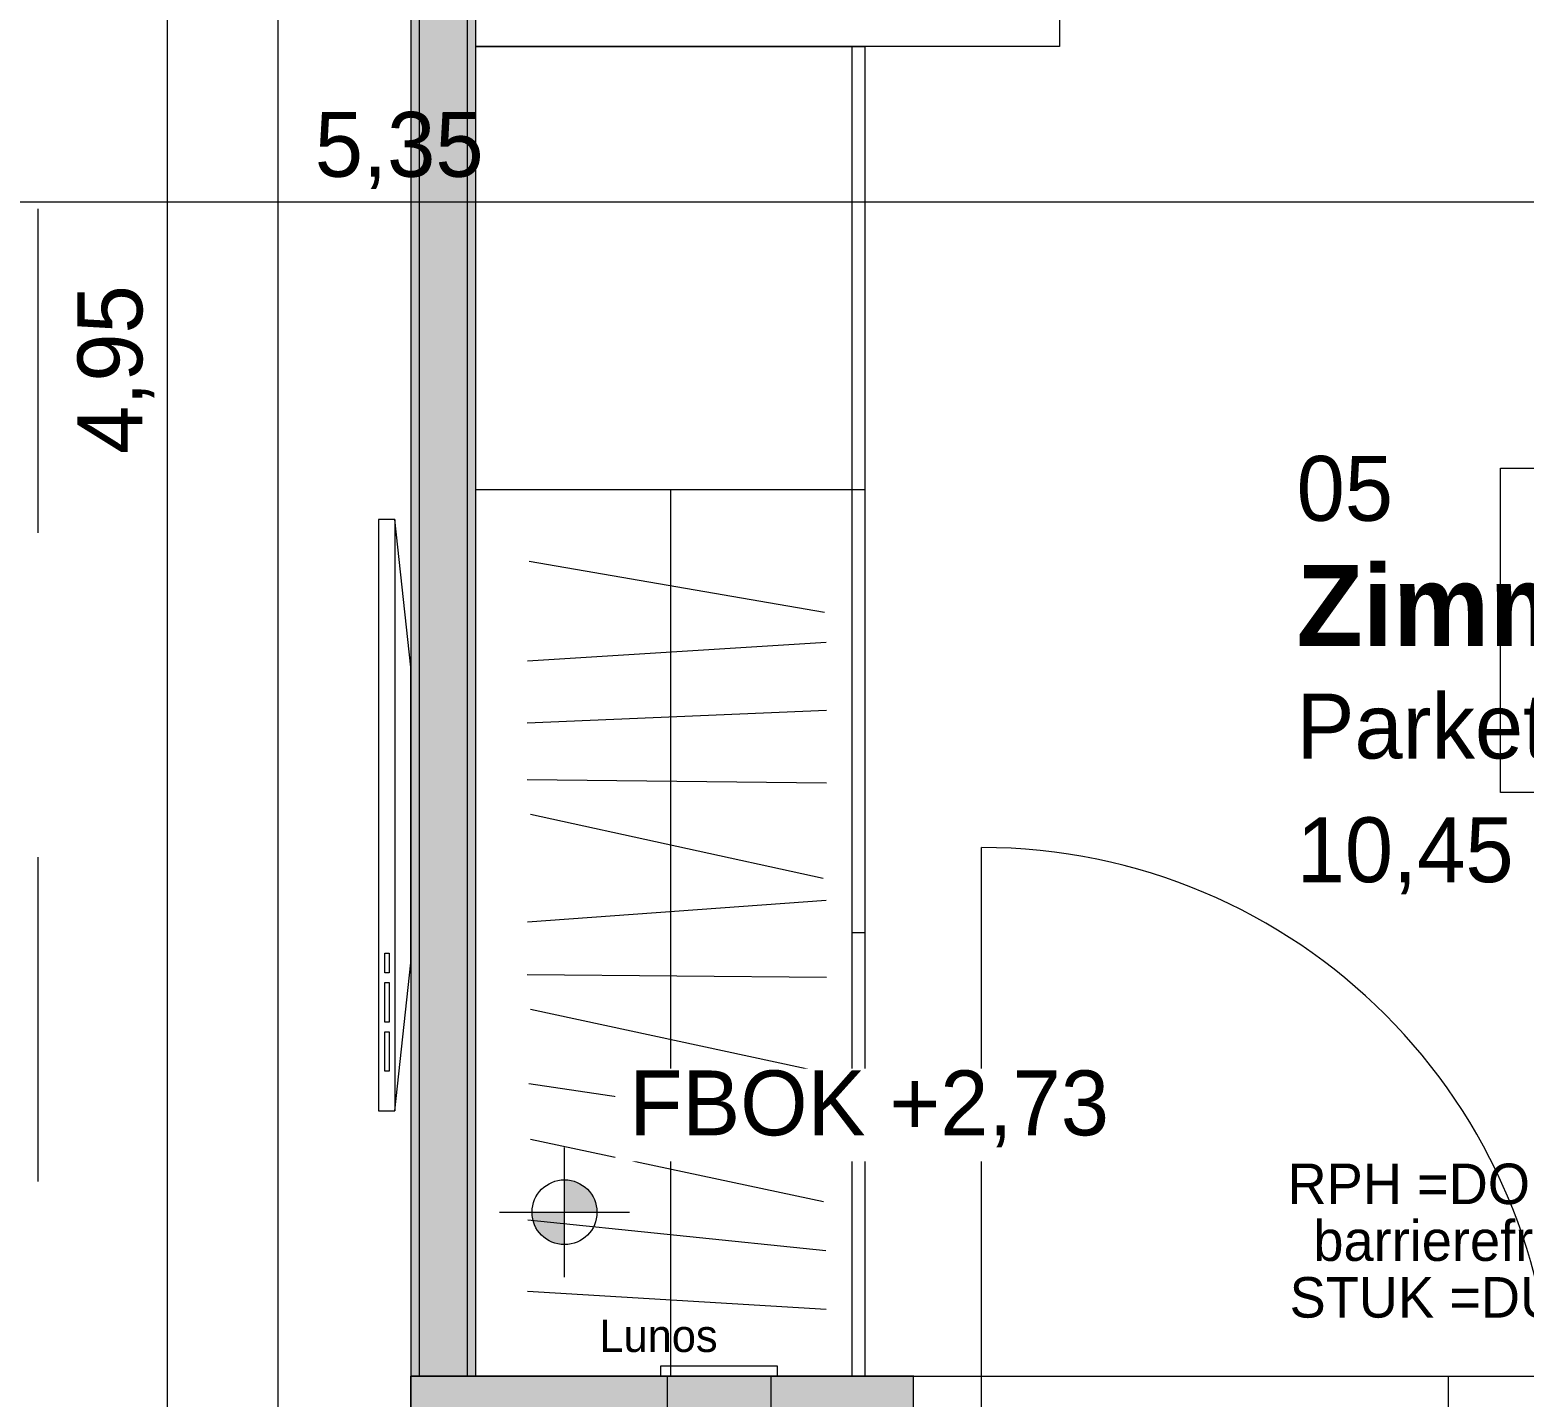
# Model space of a CAD drawing. Header units: metres. Extents: x -3 to 205, y -18 to 45.
# Drawn here: x 44.018 to 46.321, y -9.836 to -7.728 of the extents above; entities that cross this region are included whole.
import ezdxf

# ---------------------------------------------------------------- set-up
doc = ezdxf.new("R2010")
doc.units = ezdxf.units.M
doc.header["$MEASUREMENT"] = 0
doc.set_wipeout_variables(frame=1)
for name, pattern in [('Schnittlinie', [0.006, 0.003, -0.0015, 0, -0.0015]), ('Untersicht', [0.001, 0.0005, -0.0005]), ('Wipeout_Contour', [1, 0, -1])]:
    doc.linetypes.add(name, pattern=pattern)
for name, color, linetype in [('1._1.Stock  PP STG2_4_000 Achsraster', 7, 'Continuous'), ('1._1.Stock  PP STG2_4_110 Wand Aussen', 7, 'Continuous'), ('1._1.Stock  PP STG2_4_130 Wand Innen', 7, 'Continuous'), ('1._1.Stock  PP STG2_4_220 Bodenaufbau', 7, 'Continuous'), ('1._1.Stock  PP STG2_4_510 Möblierung', 7, 'Continuous'), ('1._1.Stock  PP STG2_4_520 Fixeinbauten', 7, 'Continuous'), ('1._1.Stock  PP STG2_4_810 Raum', 7, 'Continuous'), ('1._1.Stock  PP STG2_4_851 Marker Schnitt', 7, 'Continuous'), ('1._1.Stock  PP STG2_4_915 Allgemein Beschriftung.x', 7, 'Continuous'), ('1._1.Stock  PP STG2_4_950 Polierplan Bemaßung', 7, 'Continuous')]:
    doc.layers.add(name, color=color, linetype=linetype)
doc.styles.add('ERSTELLTER_STIL_2', font='')
doc.styles.add('ERSTELLTER_STIL_6', font='')
doc.styles.get('ERSTELLTER_STIL_2').set_extended_font_data('Eurostile')
doc.styles.get('ERSTELLTER_STIL_6').set_extended_font_data('Eurostile', bold=True)

msp = doc.modelspace()

# ---------------------------------------------------------------- hatches: boundary and pattern name
at = {"layer": '1._1.Stock  PP STG2_4_110 Wand Aussen', "linetype": 'Continuous', "lineweight": 13, "true_color": 0x3f7f02}
for points in [[(44.605, -9.9837), (44.7519, -9.9837), (44.605, -9.8037)], [(44.605, -9.8037), (44.7519, -9.9837), (44.785, -9.9837), (44.785, -9.8037)], [(45.38, -9.8037), (44.785, -9.8037), (44.785, -9.9837), (45.38, -9.9837), (45.38, -9.8937)]]:
    msp.add_hatch(color=76, dxfattribs=at).paths.add_polyline_path(points)
at = {"layer": '1._1.Stock  PP STG2_4_130 Wand Innen', "linetype": 'Continuous', "lineweight": 13, "true_color": 0xfb02fe}
for points in [[(44.605, -5.7537), (44.605, -9.8037), (44.6175, -9.8037), (44.6175, -5.7537)], [(44.705, -9.8037), (44.705, -5.7537), (44.6925, -5.7537), (44.6925, -9.8037)]]:
    msp.add_hatch(color=6, dxfattribs=at).paths.add_polyline_path(points)
at = {"layer": '1._1.Stock  PP STG2_4_130 Wand Innen', "linetype": 'Continuous', "lineweight": 13, "true_color": 0xffaa00}
msp.add_hatch(color=40, dxfattribs=at).paths.add_polyline_path([(44.6925, -9.8037), (44.6925, -5.7537), (44.6175, -5.7537), (44.6175, -9.8037)])
at = {"layer": '1._1.Stock  PP STG2_4_950 Polierplan Bemaßung', "linetype": 'Continuous', "lineweight": 13, "true_color": 0xfb02fe}
for points in [[(44.8418, -9.5511), (44.8918, -9.5511), (44.888, -9.532), (44.8771, -9.5158), (44.8609, -9.5049), (44.8418, -9.5011)], [(44.8418, -9.5511), (44.7918, -9.5511), (44.7956, -9.5703), (44.8064, -9.5865), (44.8227, -9.5973), (44.8418, -9.6011)]]:
    msp.add_hatch(color=6, dxfattribs=at).paths.add_polyline_path(points)

# ---------------------------------------------------------------- linework, layer by layer
at = {"layer": '1._1.Stock  PP STG2_4_000 Achsraster', "color": 5, "linetype": 'Continuous', "lineweight": 0, "ltscale": 1000}
msp.add_line((44.4, 1.9963), (44.4, -16.0037), dxfattribs=at)
at = {"layer": '1._1.Stock  PP STG2_4_110 Wand Aussen', "color": 8, "linetype": 'Continuous', "lineweight": 0, "ltscale": 1000}
msp.add_line((45.485, -9.8687), (45.485, -8.9887), dxfattribs=at)
at = {"layer": '1._1.Stock  PP STG2_4_110 Wand Aussen', "color": 7, "linetype": 'Continuous', "lineweight": 18, "ltscale": 1000}
msp.add_line((45.38, -9.8937), (45.38, -9.8037), dxfattribs=at)
msp.add_line((45.38, -9.8937), (45.38, -9.8037), dxfattribs=at)
at = {"layer": '1._1.Stock  PP STG2_4_110 Wand Aussen', "color": 7, "linetype": 'Continuous', "lineweight": 13, "ltscale": 1000}
for p, q in [((45.38, -9.8037), (47.03, -9.8037)), ((46.205, -10.585), (46.205, -9.8037))]:
    msp.add_line(p, q, dxfattribs=at)
at = {"layer": '1._1.Stock  PP STG2_4_110 Wand Aussen', "color": 7, "linetype": 'Continuous', "lineweight": 18, "ltscale": 1000, "flags": 128}
for points in [[(44.605, -9.8037), (44.605, -9.9837)], [(45.38, -9.8037), (44.605, -9.8037)]]:
    msp.add_lwpolyline(points, dxfattribs=at)
at = {"layer": '1._1.Stock  PP STG2_4_110 Wand Aussen', "color": 8, "linetype": 'Continuous', "lineweight": 0, "ltscale": 1000}
msp.add_arc((45.485, -9.8687), 0.88, 0, 90, dxfattribs=at)
at = {"layer": '1._1.Stock  PP STG2_4_110 Wand Aussen', "color": 7, "linetype": 'Continuous', "lineweight": 13, "ltscale": 1000}
msp.add_point((45.38, -9.8037), dxfattribs=at)
at = {"layer": '1._1.Stock  PP STG2_4_130 Wand Innen', "color": 7, "linetype": 'Continuous', "lineweight": 18, "ltscale": 1000}
for p, q in [((44.6175, -5.7537), (44.6175, -9.8037)), ((44.6925, -9.8037), (44.6925, -5.7537))]:
    msp.add_line(p, q, dxfattribs=at)
at = {"layer": '1._1.Stock  PP STG2_4_130 Wand Innen', "color": 7, "linetype": 'Continuous', "lineweight": 18, "ltscale": 1000, "flags": 128}
for points in [[(44.605, -5.7537), (44.605, -9.8037)], [(44.705, -9.8037), (44.705, -5.7537)], [(44.605, -9.8037), (44.705, -9.8037)]]:
    msp.add_lwpolyline(points, dxfattribs=at)
at = {"layer": '1._1.Stock  PP STG2_4_220 Bodenaufbau', "color": 7, "linetype": 'Continuous', "lineweight": 13, "ltscale": 1000, "true_color": 0xf4f4f4, "flags": 128}
msp.add_lwpolyline([(32.7646, -1.6787), (32.7765, -11.2037), (41.755, -11.2037), (41.755, -10.7037), (44.605, -10.7037), (44.605, -9.8037), (50.9466, -9.8037), (50.9814, -1.6787), (45.045, -1.6787), (45.045, -4.1037), (42.435, -4.1037), (42.435, -6.0537), (40.095, -6.0537), (40.095, -4.1037), (37.525, -4.1037), (37.525, -1.6787)], close=True, dxfattribs=at)
at = {"layer": '1._1.Stock  PP STG2_4_510 Möblierung', "color": 8, "linetype": 'Continuous', "lineweight": 13, "ltscale": 1000, "true_color": 0x7e7f7f}
for p, q in [((44.705, -7.7537), (44.705, -5.7537)), ((45.605, -5.7537), (45.605, -7.7537)), ((45.605, -7.7537), (44.705, -7.7537)), ((45.285, -7.7537), (45.285, -9.8037)), ((45.305, -7.7537), (45.285, -7.7537)), ((45.305, -8.437), (44.705, -8.437)), ((45.005, -8.437), (45.005, -9.8037)), ((45.305, -8.437), (45.285, -8.437)), ((44.58, -8.4829), (44.58, -9.3945)), ((45.2425, -8.6263), (44.7875, -8.5478)), ((45.2455, -8.6727), (44.7846, -8.7013)), ((45.2457, -8.7773), (44.7844, -8.7968)), ((45.2459, -8.8897), (44.7842, -8.8844)), ((45.2406, -9.0363), (44.7895, -8.9378)), ((45.2453, -9.0705), (44.7848, -9.1036)), ((45.305, -9.1204), (45.285, -9.1204)), ((44.565, -9.1818), (44.565, -9.1514)), ((44.565, -9.1514), (44.5713, -9.1514)), ((44.5713, -9.1514), (44.5713, -9.1818)), ((44.5713, -9.1818), (44.565, -9.1818)), ((45.2459, -9.1892), (44.7842, -9.1849)), ((44.565, -9.2578), (44.565, -9.197)), ((44.565, -9.197), (44.5713, -9.197)), ((44.5713, -9.197), (44.5713, -9.2578)), ((45.2407, -9.3358), (44.7894, -9.2383)), ((44.5713, -9.2578), (44.565, -9.2578)), ((44.565, -9.3337), (44.565, -9.273)), ((44.565, -9.273), (44.5713, -9.273)), ((44.5713, -9.273), (44.5713, -9.3337)), ((44.5713, -9.3337), (44.565, -9.3337)), ((45.2434, -9.4209), (44.7867, -9.3532)), ((45.2409, -9.5349), (44.7892, -9.4392)), ((45.2447, -9.6106), (44.7854, -9.5635)), ((45.2455, -9.701), (44.7846, -9.6731))]:
    msp.add_line(p, q, dxfattribs=at)
at = {"layer": '1._1.Stock  PP STG2_4_510 Möblierung', "color": 8, "linetype": 'Continuous', "lineweight": 13, "ltscale": 1000, "true_color": 0x7e7f7f, "flags": 128}
for points in [[(45.305, -7.7537), (45.305, -9.8037), (44.705, -9.8037), (44.705, -7.7537)], [(46.815, -8.4037), (46.815, -8.9037), (46.285, -8.9037), (46.285, -8.4037)], [(44.555, -8.4829), (44.555, -9.3945), (44.58, -9.3945), (44.605, -9.1666), (44.605, -8.7108), (44.58, -8.4829)]]:
    msp.add_lwpolyline(points, close=True, dxfattribs=at)
at = {"layer": '1._1.Stock  PP STG2_4_520 Fixeinbauten', "color": 8, "linetype": 'Schnittlinie', "lineweight": 0, "ltscale": 1000, "flags": 128}
for points in [[(44.99, -9.7887), (44.99, -9.8037)], [(45.17, -9.7887), (44.99, -9.7887)], [(45.17, -9.8037), (45.17, -9.7887)], [(44.99, -9.8037), (45.17, -9.8037)], [(45, -9.8037), (45, -10.1837)], [(45.16, -9.8037), (45.16, -10.1837)]]:
    msp.add_lwpolyline(points, dxfattribs=at)
at = {"layer": '1._1.Stock  PP STG2_4_851 Marker Schnitt', "color": 7, "linetype": 'Untersicht', "lineweight": 13, "ltscale": 1000}
msp.add_line((44.03, 1.9963), (44.03, -15.6487), dxfattribs=at)
at = {"layer": '1._1.Stock  PP STG2_4_950 Polierplan Bemaßung', "color": 6, "linetype": 'Continuous', "lineweight": 13, "ltscale": 1000, "true_color": 0xfb02fe}
for p, q in [((44.2295, -10.7037), (44.2295, -5.7537)), ((44.8418, -9.6511), (44.8418, -9.4511)), ((44.7418, -9.5511), (44.9418, -9.5511))]:
    msp.add_line(p, q, dxfattribs=at)
at = {"layer": '1._1.Stock  PP STG2_4_950 Polierplan Bemaßung', "color": 76, "linetype": 'Continuous', "lineweight": 13, "ltscale": 1000, "true_color": 0x3f7f02}
msp.add_line((41.935, -7.993), (47.285, -7.993), dxfattribs=at)
at = {"layer": '1._1.Stock  PP STG2_4_950 Polierplan Bemaßung', "color": 6, "linetype": 'Continuous', "lineweight": 13, "ltscale": 1000, "true_color": 0xfb02fe}
msp.add_circle((44.8418, -9.5511), 0.05, dxfattribs=at)

# ---------------------------------------------------------------- texts
at = {"layer": '1._1.Stock  PP STG2_4_110 Wand Aussen', "color": 7, "linetype": 'Continuous', "lineweight": 13, "char_height": 0.0625, "attachment_point": 9, "style": 'ERSTELLTER_STIL_2'}
for s, insert in [('\\A1;{\\pqr;\\pt0;\\fEurostile|b0|i0|c0|p0;\\W1.000000;RPH =DOK}', (46.3862, -9.5395)), ('\\A1;{\\pqr;\\pt0;\\fEurostile|b0|i0|c0|p0;\\W1.000000;barrierefr. S. }', (46.4609, -9.627)), ('\\A1;{\\pqr;\\pt0;\\fEurostile|b0|i0|c0|p0;\\W1.000000;STUK =DUK}', (46.4312, -9.7145))]:
    msp.add_mtext(s, dxfattribs=dict(at, insert=insert))
at = {"layer": '1._1.Stock  PP STG2_4_810 Raum', "color": 7, "linetype": 'Continuous', "lineweight": 13, "attachment_point": 1}
for s, insert, char_height, style in [('\\A1;{\\pql;\\pt0;\\fEurostile|b0|i0|c0|p0;\\W1.000000;05}', (45.9706, -8.3849), 0.1, 'ERSTELLTER_STIL_2'), ('\\A1;{\\pql;\\pt0;\\fEurostile|b1|i0|c0|p0;\\W1.000000;Zimmer}', (45.9706, -8.5531), 0.125, 'ERSTELLTER_STIL_6'), ('\\A1;{\\pql;\\pt0;\\fEurostile|b0|i0|c0|p0;\\W1.000000;Parkett}', (45.9706, -8.7515), 0.1, 'ERSTELLTER_STIL_2'), ('\\A1;{\\pql;\\pt0,0.05;\\fEurostile|b0|i0|c0|p0;\\W1.000000;10,45\\fEurostile|b0|i0|c0|p0;\\W1.000000;\\A1{\\H.66x;\\S^  ;}\\fEurostile|b0|i0|c0|p0;\\W1.000000; m\\fEurostile|b0|i0|c0|p0;\\W1.000000;\\A1{\\H.66x;\\S2^  ;}}', (45.9706, -8.913), 0.1, 'ERSTELLTER_STIL_2')]:
    msp.add_mtext(s, dxfattribs=dict(at, insert=insert, char_height=char_height, style=style))
at = {"layer": '1._1.Stock  PP STG2_4_915 Allgemein Beschriftung.x', "color": 250, "linetype": 'Continuous', "lineweight": 13, "true_color": 0x3f3f3f, "insert": (44.9868, -9.7673), "char_height": 0.05, "attachment_point": 8, "style": 'ERSTELLTER_STIL_2'}
msp.add_mtext('\\A1;{\\pqc;\\fEurostile|b0|i0|c0|p0;\\W1.000000;Lunos}', dxfattribs=at)
at = {"layer": '1._1.Stock  PP STG2_4_950 Polierplan Bemaßung', "color": 76, "linetype": 'Continuous', "lineweight": 13, "true_color": 0x3f7f02, "insert": (44.4568, -7.973), "char_height": 0.1, "width": 0.306373, "attachment_point": 7, "style": 'ERSTELLTER_STIL_2'}
msp.add_mtext('\\A1;{\\pql;\\fEurostile|b0|i0|c0|p0;\\W1.000000;5,35}', dxfattribs=at)
at = {"layer": '1._1.Stock  PP STG2_4_950 Polierplan Bemaßung', "color": 6, "linetype": 'Continuous', "lineweight": 13, "true_color": 0xfb02fe, "insert": (44.2095, -8.3819), "char_height": 0.1, "width": 0.306373, "attachment_point": 7, "rotation": 90, "style": 'ERSTELLTER_STIL_2'}
msp.add_mtext('\\A1;{\\pql;\\fEurostile|b0|i0|c0|p0;\\W1.000000;4,95}', dxfattribs=at)

# ---------------------------------------------------------------- next in the draw order: wipeouts: each hides what was drawn before it
at = {"color": 254, "linetype": 'Wipeout_Contour', "lineweight": 0, "ltscale": 185.223362}
msp.add_wipeout([(44.9204, -9.4726), (45.7547, -9.4726), (45.7547, -9.3297), (44.9204, -9.3297)], dxfattribs=at).dxf.layer = '1._1.Stock  PP STG2_4_950 Polierplan Bemaßung'

# ---------------------------------------------------------------- next in the draw order: texts
at = {"layer": '1._1.Stock  PP STG2_4_950 Polierplan Bemaßung', "color": 6, "linetype": 'Continuous', "lineweight": 13, "true_color": 0xfb02fe, "insert": (44.9418, -9.4511), "char_height": 0.1, "width": 0.791456, "attachment_point": 7, "style": 'ERSTELLTER_STIL_2'}
msp.add_mtext('\\A1;{\\pql;\\fEurostile|b0|i0|c0|p0;\\W1.000000;FBOK +2,73}', dxfattribs=at)

doc.saveas('drawing.dxf')
